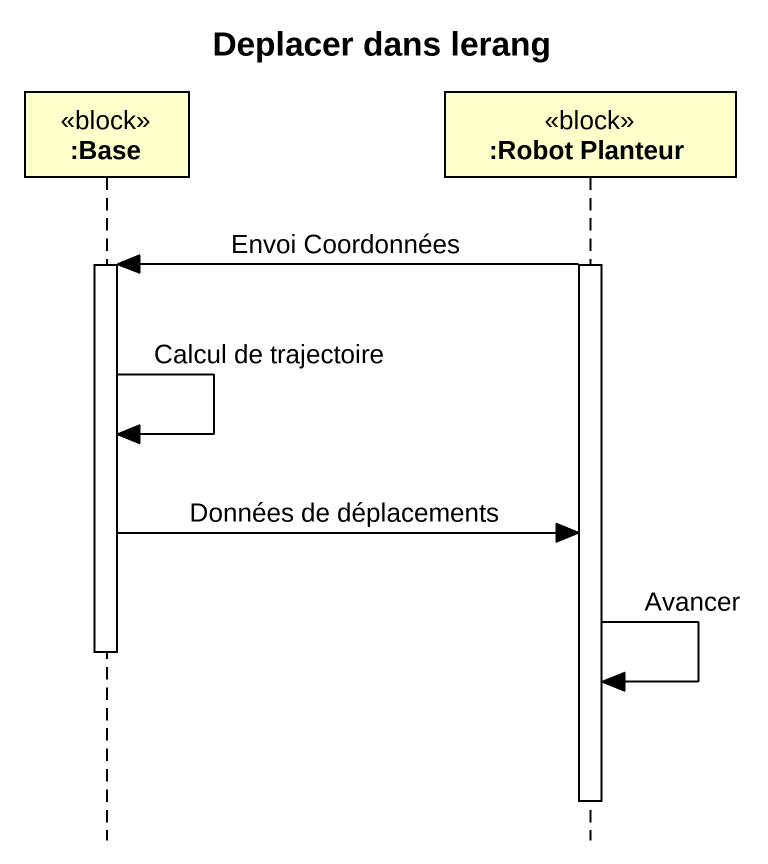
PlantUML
@startuml
title Deplacer dans lerang
hide footbox
participant ":Base" as Base <<block>>
participant ":Robot Planteur" as Robot_Planteur <<block>>

activate Robot_Planteur
Robot_Planteur -> Base : Envoi Coordonnées
activate Base
Base -> Base : Calcul de trajectoire
Base -> Robot_Planteur : Données de déplacements
deactivate Base
Robot_Planteur -> Robot_Planteur : Avancer
deactivate Robot_Planteur
@enduml
